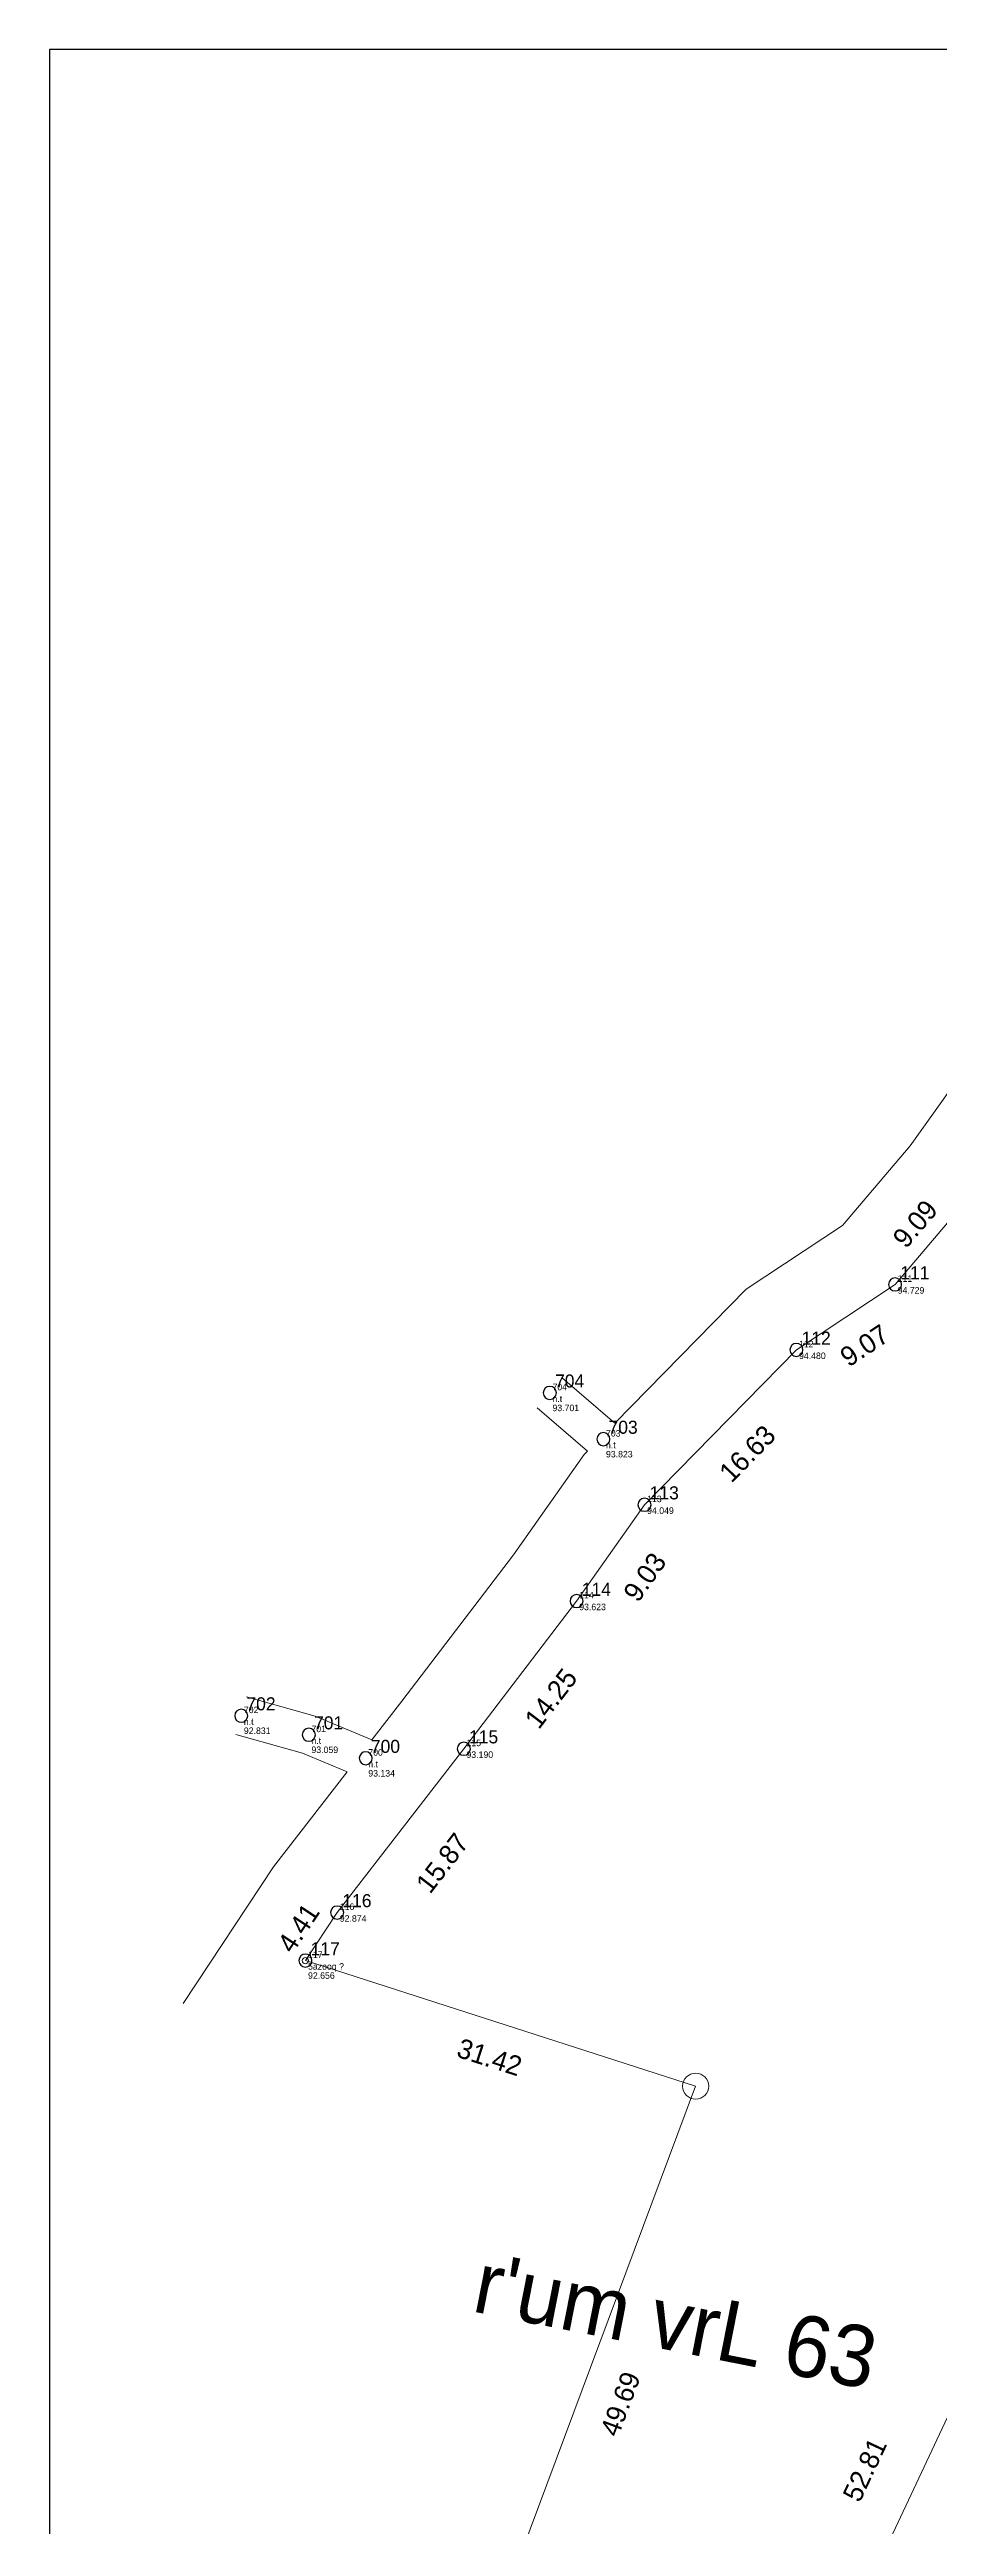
# Model space of a CAD drawing. Header units: millimetres. Extents: x 0 to 151572, y 0 to 180002.
# Drawn here: x 151242.4 to 151310.6, y 179811.9 to 180001.7 of the extents above; entities that cross this region are included whole.
import ezdxf

# ---------------------------------------------------------------- set-up
doc = ezdxf.new("R2010")
doc.units = ezdxf.units.MM
doc.layers.get('0').update_dxf_attribs({"linetype": 'CONTINUOUS'})
doc.layers.get('DEFPOINTS').update_dxf_attribs({"linetype": 'CONTINUOUS'})
for name, color, linetype in [('5azooq', 7, 'CONTINUOUS'), ('DIM', 12, 'CONTINUOUS'), ('DIM6', 2, 'CONTINUOUS'), ('FRAME', 7, 'CONTINUOUS'), ('Layer1', 4, 'CONTINUOUS'), ('LINE', 3, 'CONTINUOUS'), ('n.t', 7, 'CONTINUOUS'), ('Point_Names', 7, 'CONTINUOUS')]:
    doc.layers.add(name, color=color, linetype=linetype)
doc.styles.add('F1', font='f1.shx', dxfattribs={"height": 0.5})
doc.styles.add('MONOTEXT', font='txt')
doc.dimstyles.new('250', dxfattribs={"dimtxt": 1.5, "dimasz": 0.18, "dimexe": 0.18, "dimexo": 0.0625, "dimgap": 0.09, "dimtad": 0, "dimzin": 0, "dimdsep": 46, "dimtxsty": 'Standard', "dimcen": 0.09, "dimse1": 1, "dimse2": 1, "dimsd1": 1, "dimsd2": 1, "dimclrt": 2, "dimazin": 0, "dimtfac": 1, "dimtofl": 0, "dimtmove": 0, "dimatfit": 3, "dimfxl": 0, "dimtolj": 1, "dimtzin": 0, "dimarcsym": 0})

# ---------------------------------------------------------------- blocks, each defined once
blk = doc.blocks.new('CIRCLE', base_point=(100, 100))
at = {"color": 0}
for start, end in [(90, 270), (270, 90)]:
    blk.add_arc((100, 100), 100, start, end, dxfattribs=at)
at = {"flags": 1}
for tag in ['NAME', 'FEATURE_CODE']:
    blk.add_attdef(tag, (0, 0), '', height=1, dxfattribs=at)
blk = doc.blocks.new('*D27')
at = {"layer": 'DEFPOINTS', "color": 0}
for p in [(151261.99, 179855.24), (151261.15, 179852.64), (151291.89, 179845.62)]:
    blk.add_point(p, dxfattribs=at)
at = {"layer": 'DIM6', "color": 2, "lineweight": 0, "insert": (151276.1, 179847.83), "char_height": 1.5, "attachment_point": 5, "rotation": 342.1522}
blk.add_mtext('\\A1;31.42', dxfattribs=at)
blk = doc.blocks.new('*D26')
at = {"layer": 'DEFPOINTS', "color": 0}
for p in [(151264.42, 179858.92), (151260.46, 179856.26), (151261.99, 179855.24)]:
    blk.add_point(p, dxfattribs=at)
at = {"layer": 'DIM6', "color": 2, "lineweight": 0, "insert": (151261.45, 179857.75), "char_height": 1.5, "attachment_point": 5, "rotation": 56.5016}
blk.add_mtext('\\A1;4.41', dxfattribs=at)
blk = doc.blocks.new('*D25')
at = {"layer": 'DEFPOINTS', "color": 0}
for p in [(151274.13, 179871.48), (151277.34, 179869), (151264.42, 179858.92)]:
    blk.add_point(p, dxfattribs=at)
at = {"layer": 'DIM6', "color": 2, "lineweight": 0, "insert": (151272.49, 179862.72), "char_height": 1.5, "attachment_point": 5, "rotation": 52.2963}
blk.add_mtext('\\A1;15.87', dxfattribs=at)
blk = doc.blocks.new('*D24')
at = {"layer": 'DEFPOINTS', "color": 0}
for p in [(151282.77, 179882.8), (151274.13, 179871.48), (151276.49, 179869.68)]:
    blk.add_point(p, dxfattribs=at)
at = {"layer": 'DIM6', "color": 2, "lineweight": 0, "insert": (151280.81, 179875.34), "char_height": 1.5, "attachment_point": 5, "rotation": 52.6562}
blk.add_mtext('\\A1;14.25', dxfattribs=at)
blk = doc.blocks.new('*D23')
at = {"layer": 'DEFPOINTS', "color": 0}
for p in [(151287.97, 179890.18), (151282.77, 179882.8), (151285.39, 179880.95)]:
    blk.add_point(p, dxfattribs=at)
at = {"layer": 'DIM6', "color": 2, "lineweight": 0, "insert": (151288, 179884.64), "char_height": 1.5, "attachment_point": 5, "rotation": 54.8137}
blk.add_mtext('\\A1;9.03', dxfattribs=at)
blk = doc.blocks.new('*D22')
at = {"layer": 'DEFPOINTS', "color": 0}
for p in [(151299.61, 179902.06), (151287.97, 179890.18), (151290.04, 179888.16)]:
    blk.add_point(p, dxfattribs=at)
at = {"layer": 'DIM6', "color": 2, "lineweight": 0, "insert": (151295.86, 179894.1), "char_height": 1.5, "attachment_point": 5, "rotation": 45.5641}
blk.add_mtext('\\A1;16.63', dxfattribs=at)
blk = doc.blocks.new('*D21')
at = {"layer": 'DEFPOINTS', "color": 0}
for p in [(151307.17, 179907.07), (151299.61, 179902.06), (151301.06, 179899.88)]:
    blk.add_point(p, dxfattribs=at)
at = {"layer": 'DIM6', "color": 2, "lineweight": 0, "insert": (151304.84, 179902.39), "char_height": 1.5, "attachment_point": 5, "rotation": 33.5629}
blk.add_mtext('\\A1;9.07', dxfattribs=at)
blk = doc.blocks.new('*D20')
at = {"layer": 'DEFPOINTS', "color": 0}
for p in [(151313.06, 179914), (151305.78, 179908.25), (151307.17, 179907.07)]:
    blk.add_point(p, dxfattribs=at)
at = {"layer": 'DIM6', "color": 2, "lineweight": 0, "insert": (151308.72, 179911.72), "char_height": 1.5, "attachment_point": 5, "rotation": 49.6686}
blk.add_mtext('\\A1;9.09', dxfattribs=at)
blk = doc.blocks.new('*D78')
at = {"layer": 'DEFPOINTS', "color": 0}
for p in [(151291.89, 179845.62), (151294.83, 179844.52), (151274.5, 179799.07)]:
    blk.add_point(p, dxfattribs=at)
at = {"layer": 'DIM6', "color": 2, "insert": (151286.13, 179821.25), "char_height": 1.5, "attachment_point": 5, "rotation": 69.5151}
blk.add_mtext('\\A1;49.69', dxfattribs=at)
blk = doc.blocks.new('*D79')
at = {"layer": 'DEFPOINTS', "color": 0}
for p in [(151319.72, 179838.41, 91.3), (151293.63, 179792.31), (151297.26, 179790.61, 91.3)]:
    blk.add_point(p, dxfattribs=at)
at = {"layer": 'DIM6', "color": 2, "insert": (151304.86, 179816.21), "char_height": 1.5, "attachment_point": 5, "rotation": 64.8366}
blk.add_mtext('\\A1;52.81', dxfattribs=at)

msp = doc.modelspace()

# ---------------------------------------------------------------- linework, layer by layer
at = {"layer": 'DIM', "color": 7, "lineweight": 0, "flags": 128}
for points in [[(151285.7, 179896.436), (151295.772, 179906.708), (151303.15, 179911.603), (151308.322, 179917.695), (151313.502, 179924.924), (151316.109, 179933.177), (151324.864, 179945.163), (151334.701, 179958.272), (151334.701, 179958.272), (151343.154, 179962.366), (151352.172, 179962.402), (151363.766, 179960.235), (151388.849, 179955.915)], [(151274.503, 179799.068), (151291.893, 179845.615), (151261.988, 179855.244), (151264.422, 179858.922), (151274.129, 179871.479), (151282.77, 179882.804), (151287.974, 179890.185), (151299.615, 179902.057), (151307.175, 179907.073), (151313.055, 179913.999), (151318.936, 179922.206), (151321.534, 179930.432), (151328.422, 179939.861), (151342.08, 179943.235), (151341.049, 179954.68), (151344.542, 179956.371), (151351.628, 179956.4), (151362.478, 179954.372), (151384.099, 179950.626), (151414.856, 179833.303), (151437.645, 179788.494)], [(151267.084, 179872.176), (151269.37, 179875.134), (151277.932, 179886.354), (151283.35, 179894.039), (151283.596, 179894.29)], [(151252.618, 179851.958), (151259.54, 179862.417), (151265.183, 179869.716)]]:
    msp.add_lwpolyline(points, dxfattribs=at)
at = {"layer": 'DIM6', "color": 7, "lineweight": 0, "elevation": 91.302, "flags": 128}
msp.add_lwpolyline([(151358.946, 179819.291), (151343.806, 179829.555), (151341.449, 179832.204), (151339.318, 179836.616), (151337.233, 179846.837), (151335.067, 179860.759), (151329.19, 179858.715), (151319.718, 179838.41), (151319.718, 179838.41), (151297.261, 179790.609), (151297.261, 179790.609), (151297.261, 179790.609), (151297.261, 179790.609), (151303.947, 179787.335), (151312.004, 179784.391), (151316.629, 179782.063), (151320.906, 179781.257), (151322.972, 179781.551), (151331.191, 179787.637), (151339.639, 179794.969), (151349.226, 179804.078), (151358.946, 179819.291)], close=True, dxfattribs=at)
at = {"layer": 'DIM6', "color": 7, "lineweight": 0}
msp.add_circle((151291.893, 179845.615), 1, dxfattribs=at)
at = {"layer": 'Layer1', "color": 7, "linetype": 'Continuous'}
msp.add_lwpolyline([(151522.38, 179621.744), (151522.38, 180001.744), (151242.38, 180001.744), (151242.38, 179621.744)], close=True, dxfattribs=at)
at = {"layer": 'LINE', "color": 7, "lineweight": 0}
for p, q in [((151285.7, 179896.436, 93.82), (151281.702, 179899.895, 93.701)), ((151283.596, 179894.29, 93.816), (151279.739, 179897.627, 93.701))]:
    msp.add_line(p, q, dxfattribs=at)
at = {"layer": 'LINE', "color": 7, "lineweight": 0, "elevation": 93.134, "flags": 128}
for points in [[(151267.084, 179872.176), (151262.742, 179873.973), (151257.477, 179875.455)], [(151265.183, 179869.716), (151261.759, 179871.133), (151256.664, 179872.567)]]:
    msp.add_lwpolyline(points, dxfattribs=at)
at = {"layer": 'LINE', "color": 7, "lineweight": 0}
msp.add_circle((151261.988, 179855.244, 92.656), 0.24, dxfattribs=at)

# ---------------------------------------------------------------- block references
at = {"color": 7}
ref = msp.add_blockref('CIRCLE', (151307.175, 179907.073, 94.729), dxfattribs=dict(at, xscale=0.005, yscale=0.005, zscale=0.005))
ref.add_attrib('NAME', '111', (151307.375, 179907.273, 94.729), dxfattribs={"height": 0.5})
ref.add_attrib('ELEVATION', '94.729', (151307.375, 179906.373, 94.729), dxfattribs={"height": 0.5})
ref = msp.add_blockref('CIRCLE', (151299.615, 179902.057, 94.48), dxfattribs=dict(at, xscale=0.005, yscale=0.005, zscale=0.005))
ref.add_attrib('NAME', '112', (151299.815, 179902.257, 94.48), dxfattribs={"height": 0.5})
ref.add_attrib('ELEVATION', '94.480', (151299.815, 179901.357, 94.48), dxfattribs={"height": 0.5})
ref = msp.add_blockref('CIRCLE', (151287.974, 179890.185, 94.049), dxfattribs=dict(at, xscale=0.005, yscale=0.005, zscale=0.005))
ref.add_attrib('NAME', '113', (151288.174, 179890.385, 94.049), dxfattribs={"height": 0.5})
ref.add_attrib('ELEVATION', '94.049', (151288.174, 179889.485, 94.049), dxfattribs={"height": 0.5})
ref = msp.add_blockref('CIRCLE', (151282.77, 179882.804, 93.623), dxfattribs=dict(at, xscale=0.005, yscale=0.005, zscale=0.005))
ref.add_attrib('NAME', '114', (151282.97, 179883.004, 93.623), dxfattribs={"height": 0.5})
ref.add_attrib('ELEVATION', '93.623', (151282.97, 179882.104, 93.623), dxfattribs={"height": 0.5})
ref = msp.add_blockref('CIRCLE', (151274.129, 179871.479, 93.19), dxfattribs=dict(at, xscale=0.005, yscale=0.005, zscale=0.005))
ref.add_attrib('NAME', '115', (151274.329, 179871.679, 93.19), dxfattribs={"height": 0.5})
ref.add_attrib('ELEVATION', '93.190', (151274.329, 179870.779, 93.19), dxfattribs={"height": 0.5})
ref = msp.add_blockref('CIRCLE', (151264.422, 179858.922, 92.874), dxfattribs=dict(at, xscale=0.005, yscale=0.005, zscale=0.005))
ref.add_attrib('NAME', '116', (151264.622, 179859.122, 92.874), dxfattribs={"height": 0.5})
ref.add_attrib('ELEVATION', '92.874', (151264.622, 179858.222, 92.874), dxfattribs={"height": 0.5})
at = {"layer": '5azooq', "color": 7}
ref = msp.add_blockref('CIRCLE', (151261.988, 179855.244, 92.656), dxfattribs=dict(at, xscale=0.005, yscale=0.005, zscale=0.005))
ref.add_attrib('NAME', '117', (151262.188, 179855.444, 92.656), dxfattribs={"layer": '0', "height": 0.5})
ref.add_attrib('FEATURE_CODE', '5azooq ?', (151262.188, 179854.544, 92.656), dxfattribs={"layer": '0', "height": 0.5})
ref.add_attrib('ELEVATION', '92.656', (151262.188, 179853.844, 92.656), dxfattribs={"layer": '0', "height": 0.5})
at = {"layer": 'n.t', "color": 7}
ref = msp.add_blockref('CIRCLE', (151280.72, 179898.761, 93.701), dxfattribs=dict(at, xscale=0.005, yscale=0.005, zscale=0.005))
ref.add_attrib('NAME', '704', (151280.92, 179898.961, 93.701), dxfattribs={"layer": '0', "height": 0.5})
ref.add_attrib('FEATURE_CODE', 'n.t', (151280.92, 179898.061, 93.701), dxfattribs={"layer": '0', "height": 0.5})
ref.add_attrib('ELEVATION', '93.701', (151280.92, 179897.361, 93.701), dxfattribs={"layer": '0', "height": 0.5})
ref = msp.add_blockref('CIRCLE', (151284.82, 179895.215, 93.823), dxfattribs=dict(at, xscale=0.005, yscale=0.005, zscale=0.005))
ref.add_attrib('NAME', '703', (151285.02, 179895.415, 93.823), dxfattribs={"layer": '0', "height": 0.5})
ref.add_attrib('FEATURE_CODE', 'n.t', (151285.02, 179894.515, 93.823), dxfattribs={"layer": '0', "height": 0.5})
ref.add_attrib('ELEVATION', '93.823', (151285.02, 179893.815, 93.823), dxfattribs={"layer": '0', "height": 0.5})
ref = msp.add_blockref('CIRCLE', (151257.071, 179874.011, 92.831), dxfattribs=dict(at, xscale=0.005, yscale=0.005, zscale=0.005))
ref.add_attrib('NAME', '702', (151257.271, 179874.211, 92.831), dxfattribs={"layer": '0', "height": 0.5})
ref.add_attrib('FEATURE_CODE', 'n.t', (151257.271, 179873.311, 92.831), dxfattribs={"layer": '0', "height": 0.5})
ref.add_attrib('ELEVATION', '92.831', (151257.271, 179872.611, 92.831), dxfattribs={"layer": '0', "height": 0.5})
ref = msp.add_blockref('CIRCLE', (151262.25, 179872.553, 93.059), dxfattribs=dict(at, xscale=0.005, yscale=0.005, zscale=0.005))
ref.add_attrib('NAME', '701', (151262.45, 179872.753, 93.059), dxfattribs={"layer": '0', "height": 0.5})
ref.add_attrib('FEATURE_CODE', 'n.t', (151262.45, 179871.853, 93.059), dxfattribs={"layer": '0', "height": 0.5})
ref.add_attrib('ELEVATION', '93.059', (151262.45, 179871.153, 93.059), dxfattribs={"layer": '0', "height": 0.5})
ref = msp.add_blockref('CIRCLE', (151266.606, 179870.75, 93.134), dxfattribs=dict(at, xscale=0.005, yscale=0.005, zscale=0.005))
ref.add_attrib('NAME', '700', (151266.806, 179870.95, 93.134), dxfattribs={"layer": '0', "height": 0.5})
ref.add_attrib('FEATURE_CODE', 'n.t', (151266.806, 179870.05, 93.134), dxfattribs={"layer": '0', "height": 0.5})
ref.add_attrib('ELEVATION', '93.134', (151266.806, 179869.35, 93.134), dxfattribs={"layer": '0', "height": 0.5})

# ---------------------------------------------------------------- texts
at = {"layer": 'FRAME', "color": 7, "style": 'F1'}
msp.add_text("r'um vrL 63", height=4.6875, rotation=348.85001, dxfattribs=at).set_placement((151274.64, 179828.373))
at = {"layer": 'Point_Names', "color": 7, "char_height": 1, "width": 3, "attachment_point": 7, "style": 'MONOTEXT'}
for s, insert in [('111', (151307.575, 179907.473, 94.729)), ('112', (151300.015, 179902.457, 94.48)), ('704', (151281.12, 179899.161, 93.701)), ('703', (151285.22, 179895.615, 93.823)), ('113', (151288.374, 179890.585, 94.049)), ('114', (151283.17, 179883.204, 93.623)), ('702', (151257.471, 179874.411, 92.831)), ('701', (151262.65, 179872.953, 93.059)), ('700', (151267.006, 179871.15, 93.134)), ('115', (151274.529, 179871.879, 93.19)), ('116', (151264.822, 179859.322, 92.874)), ('117', (151262.388, 179855.644, 92.656))]:
    msp.add_mtext(s, dxfattribs=dict(at, insert=insert))

# ---------------------------------------------------------------- dimensions: what is measured, and where the dimension line sits
at = {"layer": 'DIM6', "color": 7, "lineweight": 0}
for p1, p2, distance, picture, middle in [((151313.055, 179913.999), (151307.175, 179907.073), -1.824, '*D20', (151308.725, 179911.716)), ((151307.175, 179907.073), (151299.615, 179902.057), 2.607, '*D21', (151304.836, 179902.393)), ((151299.615, 179902.057), (151287.974, 179890.185), 2.89, '*D22', (151295.858, 179894.098)), ((151287.974, 179890.185), (151282.77, 179882.804), 3.21, '*D23', (151287.995, 179884.645)), ((151282.77, 179882.804), (151274.129, 179871.479), 2.966, '*D24', (151280.808, 179875.343)), ((151264.422, 179858.922), (151274.129, 179871.479), -4.057, '*D25', (151272.485, 179862.719)), ((151291.893, 179845.615), (151261.988, 179855.244), 2.734, '*D27', (151276.103, 179847.827))]:
    dim = msp.add_aligned_dim(p1=p1, p2=p2, distance=distance, dimstyle='250', dxfattribs=at)
    dim.commit()
    dim.dimension.update_dxf_attribs({"geometry": picture, "text_midpoint": middle})
dim = msp.add_linear_dim(base=(151260.46, 179856.256), p1=(151264.422, 179858.922), p2=(151261.988, 179855.244), angle=236.50155, dimstyle='250', dxfattribs=at)
dim.commit()
dim.dimension.update_dxf_attribs({"geometry": '*D26', "text_midpoint": (151261.447, 179857.748), "dimtype": 129})
at = {"layer": 'DIM6'}
for p1, p2, distance, picture, middle in [((151274.503, 179799.068), (151291.893, 179845.615), -3.132, '*D78', (151286.132, 179821.245)), ((151319.718, 179838.41, 91.302), (151297.261, 179790.609, 91.302), -4.007, '*D79', (151304.863, 179816.213))]:
    dim = msp.add_aligned_dim(p1=p1, p2=p2, distance=distance, dimstyle='250', dxfattribs=at)
    dim.commit()
    dim.dimension.update_dxf_attribs({"geometry": picture, "text_midpoint": middle})

doc.saveas('drawing.dxf')
